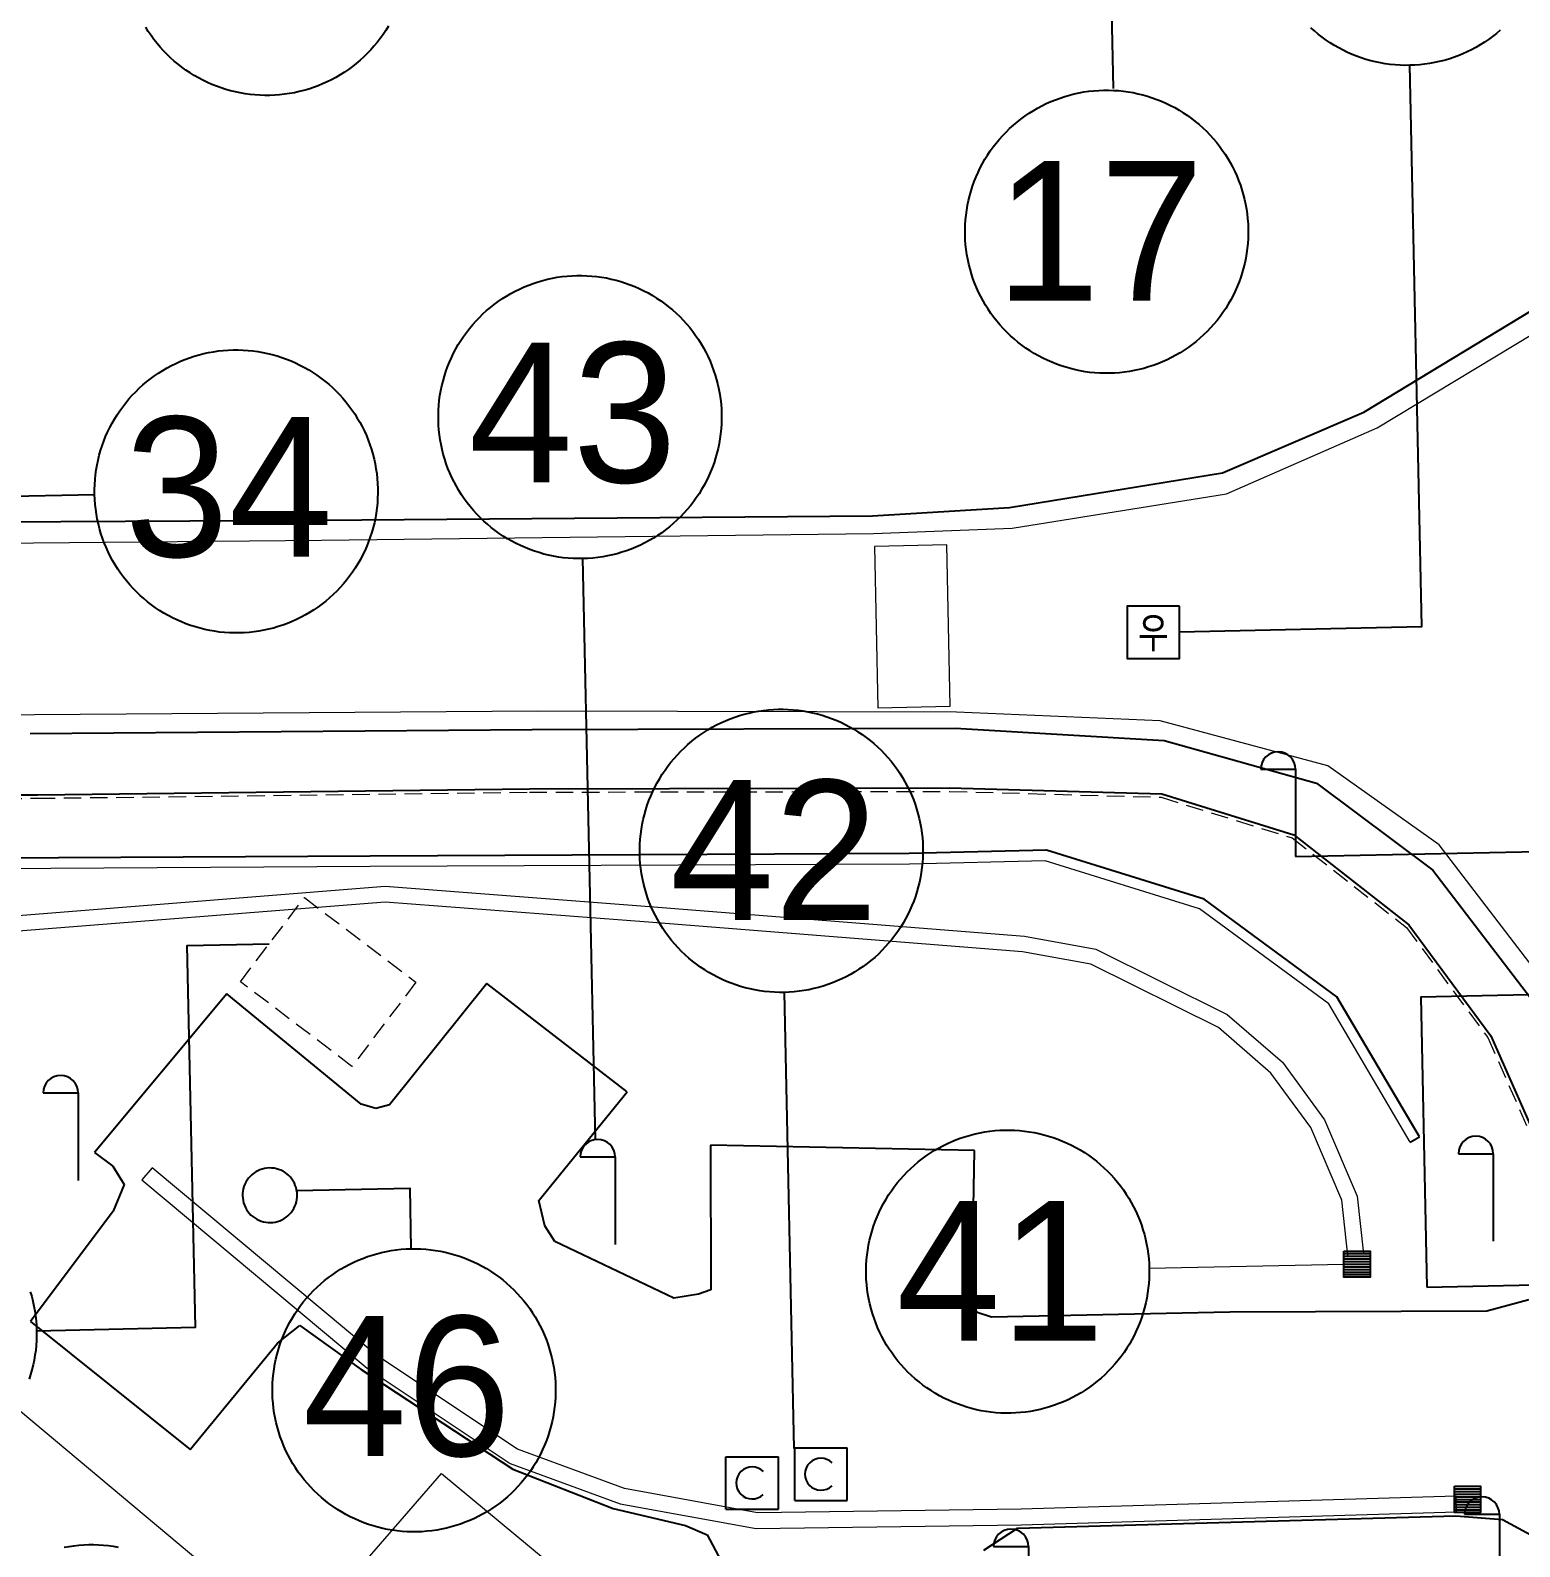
# Model space of a CAD drawing. Extents: x 296690 to 298491, y 586647 to 587790.
# Drawn here: x 296934.75 to 296977.34, y 587669.46 to 587712.84 of the extents above; entities that cross this region are included whole.
import ezdxf
from ezdxf.enums import TextEntityAlignment as Align

# ---------------------------------------------------------------- set-up
doc = ezdxf.new("R2010")
doc.units = 0
doc.header["$MEASUREMENT"] = 0
doc.linetypes.add('DASHED', pattern=[0.75, 0.5, -0.25])
for name, color, linetype in [('_0넘버링', 7, 'Continuous'), ('가로등', 7, 'Continuous'), ('도로_보도블럭', 202, 'Continuous'), ('도로_아스콘', 1, 'Continuous'), ('옹벽_상단', 2, 'ONGBYUCK'), ('우수맨홀', 5, 'Continuous'), ('집수맨홀', 144, 'Continuous'), ('통신맨홀', 3, 'Continuous')]:
    doc.layers.add(name, color=color, linetype=linetype)
for name, color, linetype, lineweight in [('건물', 7, 'Continuous', 20), ('방지턱', 40, 'Continuous', 18), ('스틸그레이팅', 140, 'Continuous', 18), ('옹벽_하단', 2, 'Continuous', 18), ('휀스', 3, 'FENCELINE1', 18)]:
    doc.layers.add(name, color=color, linetype=linetype, lineweight=lineweight)
doc.styles.add('GHS', font='simplex.shx', dxfattribs={"bigfont": 'ngsw.shx'})
doc.styles.add('JKS_FONT', font='', dxfattribs={"height": 1.5})
doc.styles.add('sks-ghs', font='romans.shx', dxfattribs={"bigfont": 'ghs.shx'})
doc.styles.get('JKS_FONT').set_extended_font_data('Expo M')
doc.linetypes.add('FENCELINE1', pattern='A,0.25,-0.1,[133,ltypeshp.shx,S=0.1,R=0,X=-0.1,Y=0],-0.1,1', length=1.45)
doc.linetypes.add('ONGBYUCK', pattern='A,1,0,[")",sks-ghs,S=0.5,R=90,X=0.5,Y=0],2', length=3)

# ---------------------------------------------------------------- blocks, each defined once
blk = doc.blocks.new('우수맨홀')
at = {"layer": '우수맨홀', "linetype": 'Continuous'}
blk.add_lwpolyline([(0.75, 0.75), (-0.75, 0.75), (-0.75, -0.75), (0.75, -0.75), (0.75, 0.75)], dxfattribs=at)
at = {"layer": '우수맨홀', "linetype": 'Continuous', "style": 'GHS'}
blk.add_text('우', height=1, dxfattribs=at).set_placement((0.001, -0.024, -2.002), align=Align.MIDDLE)
blk = doc.blocks.new('통신맨홀')
at = {"layer": '통신맨홀', "linetype": 'Continuous'}
for points in [[(-0.75, 0.75), (0.75, 0.75)], [(-0.75, -0.75), (-0.75, 0.75)], [(0.75, -0.75), (0.75, 0.75)], [(-0.75, -0.75), (0.75, -0.75)]]:
    blk.add_lwpolyline(points, dxfattribs=at)
blk.add_arc((0, 0), 0.458, 45, 314, dxfattribs=at)
blk = doc.blocks.new('집수맨홀')
at = {"layer": '집수맨홀'}
blk.add_lwpolyline([(-0.368, 0.371), (0.382, 0.371), (0.382, -0.379), (-0.368, -0.379)], close=True, dxfattribs=at)
at = {"layer": '집수맨홀', "color": 251}
for points in [[(-0.368, 0.296), (0.382, 0.296)], [(-0.368, 0.221), (0.382, 0.221)], [(-0.368, 0.146), (0.382, 0.146)], [(-0.368, 0.071), (0.382, 0.071)], [(-0.368, -0.004), (0.382, -0.004)], [(-0.368, -0.079), (0.382, -0.079)], [(-0.368, -0.154), (0.382, -0.154)], [(-0.368, -0.229), (0.382, -0.229)], [(-0.368, -0.304), (0.382, -0.304)]]:
    blk.add_lwpolyline(points, dxfattribs=at)
blk = doc.blocks.new('가로등')
at = {"layer": '가로등'}
for points in [[(-1, 2.5), (0, 2.5)], [(0, 2.5), (0, 0)]]:
    blk.add_lwpolyline(points, dxfattribs=at)
blk.add_arc((-0.5, 2.5), 0.5, 0, 180, dxfattribs=at)

msp = doc.modelspace()

# ---------------------------------------------------------------- linework, layer by layer
at = {"layer": '_0넘버링', "linetype": 'Continuous'}
for p, q in [((296965.277, 587731.834), (296965.72, 587711.174)), ((296927.201, 587699.357), (296936.588, 587699.558)), ((296950.912, 587681.095), (296950.555, 587697.723)), ((296970.937, 587689.197), (296988.677, 587689.577)), ((296956.594, 587672.265), (296956.315, 587685.314))]:
    msp.add_line(p, q, dxfattribs=at)
for points in [[(296944.99, 587712.953), (296944.916, 587712.832), (296944.837, 587712.715), (296944.754, 587712.6), (296944.668, 587712.488), (296944.577, 587712.38), (296944.483, 587712.274), (296944.385, 587712.172), (296944.284, 587712.074), (296944.179, 587711.979), (296944.072, 587711.887), (296943.96, 587711.8), (296943.846, 587711.716), (296943.73, 587711.637), (296943.61, 587711.561), (296943.488, 587711.49), (296943.363, 587711.423), (296943.236, 587711.361), (296943.108, 587711.303), (296942.977, 587711.249), (296942.844, 587711.2), (296942.71, 587711.156), (296942.574, 587711.117), (296942.437, 587711.082), (296942.299, 587711.052), (296942.16, 587711.027), (296942.02, 587711.007), (296941.879, 587710.991), (296941.738, 587710.981), (296941.597, 587710.975), (296941.456, 587710.975), (296941.314, 587710.979), (296941.173, 587710.989), (296941.033, 587711.003), (296940.893, 587711.022), (296940.753, 587711.046), (296940.615, 587711.075), (296940.478, 587711.108), (296940.341, 587711.147), (296940.207, 587711.19), (296940.074, 587711.238), (296939.943, 587711.29), (296939.813, 587711.347), (296939.686, 587711.409), (296939.561, 587711.475), (296939.438, 587711.545), (296939.318, 587711.619), (296939.2, 587711.698), (296939.086, 587711.78), (296938.974, 587711.867), (296938.865, 587711.957), (296938.76, 587712.052), (296938.658, 587712.149), (296938.559, 587712.251), (296938.464, 587712.355), (296938.373, 587712.463), (296938.285, 587712.574), (296938.202, 587712.688), (296938.122, 587712.805), (296938.047, 587712.925)], [(296976.787, 587712.838), (296976.679, 587712.746), (296976.568, 587712.659), (296976.454, 587712.575), (296976.337, 587712.496), (296976.218, 587712.42), (296976.095, 587712.349), (296975.971, 587712.282), (296975.844, 587712.22), (296975.715, 587712.162), (296975.584, 587712.108), (296975.452, 587712.06), (296975.317, 587712.015), (296975.182, 587711.976), (296975.045, 587711.941), (296974.906, 587711.911), (296974.767, 587711.886), (296974.627, 587711.866), (296974.487, 587711.85), (296974.346, 587711.84), (296974.205, 587711.835), (296974.063, 587711.834), (296973.922, 587711.838), (296973.781, 587711.848), (296973.64, 587711.862), (296973.5, 587711.881), (296973.361, 587711.905), (296973.222, 587711.934), (296973.085, 587711.967), (296972.949, 587712.006), (296972.814, 587712.049), (296972.681, 587712.097), (296972.55, 587712.149), (296972.421, 587712.206), (296972.293, 587712.268), (296972.168, 587712.334), (296972.046, 587712.404), (296971.925, 587712.478), (296971.808, 587712.557), (296971.693, 587712.639), (296971.581, 587712.726), (296971.473, 587712.817), (296971.367, 587712.911)], [(296967.617, 587695.631), (296974.549, 587695.779), (296974.205, 587711.835)], [(296961.483, 587706.987), (296961.482, 587707.129), (296961.487, 587707.27), (296961.496, 587707.411), (296961.51, 587707.552), (296961.529, 587707.692), (296961.553, 587707.831), (296961.582, 587707.969), (296961.616, 587708.107), (296961.654, 587708.243), (296961.697, 587708.377), (296961.745, 587708.51), (296961.798, 587708.642), (296961.855, 587708.771), (296961.916, 587708.898), (296961.982, 587709.023), (296962.052, 587709.146), (296962.127, 587709.266), (296962.205, 587709.384), (296962.288, 587709.499), (296962.374, 587709.61), (296962.465, 587709.719), (296962.559, 587709.824), (296962.657, 587709.927), (296962.758, 587710.025), (296962.863, 587710.12), (296962.971, 587710.211), (296963.082, 587710.299), (296963.196, 587710.382), (296963.313, 587710.462), (296963.432, 587710.537), (296963.554, 587710.609), (296963.679, 587710.675), (296963.806, 587710.738), (296963.935, 587710.796), (296964.066, 587710.849), (296964.198, 587710.898), (296964.332, 587710.942), (296964.468, 587710.982), (296964.605, 587711.017), (296964.743, 587711.047), (296964.883, 587711.072), (296965.022, 587711.092), (296965.163, 587711.107), (296965.304, 587711.118), (296965.445, 587711.123), (296965.587, 587711.124), (296965.728, 587711.119), (296965.869, 587711.11), (296966.01, 587711.096), (296966.15, 587711.077), (296966.289, 587711.053), (296966.427, 587711.024), (296966.565, 587710.99), (296966.701, 587710.952), (296966.835, 587710.909), (296966.968, 587710.861), (296967.1, 587710.809), (296967.229, 587710.752), (296967.356, 587710.69), (296967.481, 587710.624), (296967.604, 587710.554), (296967.724, 587710.48), (296967.842, 587710.401), (296967.957, 587710.318), (296968.068, 587710.232), (296968.177, 587710.141), (296968.282, 587710.047), (296968.384, 587709.949), (296968.483, 587709.848), (296968.578, 587709.743), (296968.669, 587709.635), (296968.757, 587709.524), (296968.84, 587709.41), (296968.92, 587709.293), (296968.995, 587709.174), (296969.067, 587709.052), (296969.133, 587708.927), (296969.196, 587708.8), (296969.254, 587708.671), (296969.307, 587708.541), (296969.356, 587708.408), (296969.4, 587708.274), (296969.44, 587708.138), (296969.475, 587708.001), (296969.505, 587707.863), (296969.53, 587707.724), (296969.55, 587707.584), (296969.565, 587707.443), (296969.576, 587707.302), (296969.581, 587707.161), (296969.582, 587707.019), (296969.577, 587706.878), (296969.568, 587706.737), (296969.554, 587706.596), (296969.535, 587706.456), (296969.511, 587706.317), (296969.482, 587706.179), (296969.448, 587706.041), (296969.41, 587705.905), (296969.367, 587705.771), (296969.319, 587705.638), (296969.266, 587705.506), (296969.21, 587705.377), (296969.148, 587705.25), (296969.082, 587705.125), (296969.012, 587705.002), (296968.938, 587704.882), (296968.859, 587704.764), (296968.776, 587704.65), (296968.69, 587704.538), (296968.599, 587704.429), (296968.505, 587704.324), (296968.407, 587704.222), (296968.306, 587704.123), (296968.201, 587704.028), (296968.093, 587703.937), (296967.982, 587703.849), (296967.868, 587703.766), (296967.751, 587703.686), (296967.632, 587703.611), (296967.51, 587703.54), (296967.385, 587703.473), (296967.258, 587703.41), (296967.129, 587703.352), (296966.999, 587703.299), (296966.866, 587703.25), (296966.732, 587703.206), (296966.596, 587703.166), (296966.459, 587703.131), (296966.321, 587703.101), (296966.182, 587703.076), (296966.042, 587703.056), (296965.901, 587703.041), (296965.76, 587703.03), (296965.619, 587703.025), (296965.477, 587703.024), (296965.336, 587703.029), (296965.195, 587703.038), (296965.054, 587703.052), (296964.914, 587703.071), (296964.775, 587703.095), (296964.637, 587703.124), (296964.499, 587703.158), (296964.363, 587703.196), (296964.229, 587703.239), (296964.096, 587703.287), (296963.964, 587703.34), (296963.835, 587703.397), (296963.708, 587703.458), (296963.583, 587703.524), (296963.46, 587703.594), (296963.34, 587703.669), (296963.222, 587703.747), (296963.107, 587703.83), (296962.996, 587703.916), (296962.887, 587704.007), (296962.782, 587704.101), (296962.68, 587704.199), (296962.581, 587704.3), (296962.486, 587704.405), (296962.395, 587704.513), (296962.307, 587704.624), (296962.224, 587704.738), (296962.144, 587704.855), (296962.069, 587704.974), (296961.998, 587705.096), (296961.931, 587705.221), (296961.868, 587705.348), (296961.81, 587705.477), (296961.757, 587705.608), (296961.708, 587705.74), (296961.664, 587705.874), (296961.624, 587706.01), (296961.589, 587706.147), (296961.559, 587706.285), (296961.534, 587706.425), (296961.514, 587706.564), (296961.499, 587706.705), (296961.488, 587706.846), (296961.483, 587706.987)], [(296946.419, 587701.685), (296946.418, 587701.826), (296946.423, 587701.968), (296946.432, 587702.109), (296946.446, 587702.249), (296946.465, 587702.389), (296946.489, 587702.529), (296946.518, 587702.667), (296946.552, 587702.804), (296946.59, 587702.94), (296946.634, 587703.075), (296946.681, 587703.208), (296946.734, 587703.339), (296946.791, 587703.469), (296946.852, 587703.596), (296946.918, 587703.721), (296946.988, 587703.844), (296947.063, 587703.964), (296947.141, 587704.082), (296947.224, 587704.196), (296947.311, 587704.308), (296947.401, 587704.417), (296947.495, 587704.522), (296947.593, 587704.624), (296947.694, 587704.723), (296947.799, 587704.818), (296947.907, 587704.909), (296948.018, 587704.997), (296948.132, 587705.08), (296948.249, 587705.16), (296948.368, 587705.235), (296948.491, 587705.306), (296948.615, 587705.373), (296948.742, 587705.436), (296948.871, 587705.494), (296949.002, 587705.547), (296949.134, 587705.596), (296949.269, 587705.64), (296949.404, 587705.68), (296949.541, 587705.714), (296949.68, 587705.744), (296949.819, 587705.77), (296949.959, 587705.79), (296950.099, 587705.805), (296950.24, 587705.816), (296950.381, 587705.821), (296950.523, 587705.822), (296950.664, 587705.817), (296950.805, 587705.808), (296950.946, 587705.794), (296951.086, 587705.775), (296951.225, 587705.751), (296951.364, 587705.722), (296951.501, 587705.688), (296951.637, 587705.65), (296951.772, 587705.607), (296951.905, 587705.559), (296952.036, 587705.506), (296952.165, 587705.449), (296952.293, 587705.388), (296952.418, 587705.322), (296952.54, 587705.252), (296952.661, 587705.177), (296952.778, 587705.099), (296952.893, 587705.016), (296953.005, 587704.929), (296953.113, 587704.839), (296953.219, 587704.745), (296953.321, 587704.647), (296953.419, 587704.546), (296953.514, 587704.441), (296953.606, 587704.333), (296953.693, 587704.222), (296953.777, 587704.108), (296953.856, 587703.991), (296953.932, 587703.872), (296954.003, 587703.749), (296954.07, 587703.625), (296954.132, 587703.498), (296954.19, 587703.369), (296954.244, 587703.238), (296954.292, 587703.106), (296954.337, 587702.971), (296954.376, 587702.836), (296954.411, 587702.699), (296954.441, 587702.56), (296954.466, 587702.421), (296954.486, 587702.281), (296954.502, 587702.141), (296954.512, 587702), (296954.517, 587701.859), (296954.518, 587701.717), (296954.514, 587701.576), (296954.504, 587701.435), (296954.49, 587701.294), (296954.471, 587701.154), (296954.447, 587701.015), (296954.418, 587700.876), (296954.385, 587700.739), (296954.346, 587700.603), (296954.303, 587700.468), (296954.255, 587700.335), (296954.203, 587700.204), (296954.146, 587700.075), (296954.084, 587699.947), (296954.018, 587699.822), (296953.948, 587699.7), (296953.874, 587699.579), (296953.795, 587699.462), (296953.713, 587699.347), (296953.626, 587699.235), (296953.536, 587699.127), (296953.441, 587699.021), (296953.344, 587698.919), (296953.242, 587698.821), (296953.138, 587698.726), (296953.03, 587698.634), (296952.919, 587698.547), (296952.805, 587698.463), (296952.688, 587698.384), (296952.568, 587698.308), (296952.446, 587698.237), (296952.321, 587698.17), (296952.195, 587698.108), (296952.066, 587698.05), (296951.935, 587697.996), (296951.802, 587697.948), (296951.668, 587697.903), (296951.532, 587697.864), (296951.395, 587697.829), (296951.257, 587697.799), (296951.118, 587697.774), (296950.978, 587697.754), (296950.837, 587697.738), (296950.696, 587697.728), (296950.555, 587697.723), (296950.414, 587697.722), (296950.272, 587697.726), (296950.131, 587697.736), (296949.991, 587697.75), (296949.851, 587697.769), (296949.711, 587697.793), (296949.573, 587697.822), (296949.436, 587697.855), (296949.3, 587697.894), (296949.165, 587697.937), (296949.032, 587697.985), (296948.901, 587698.037), (296948.771, 587698.094), (296948.644, 587698.156), (296948.519, 587698.222), (296948.396, 587698.292), (296948.276, 587698.366), (296948.158, 587698.445), (296948.044, 587698.528), (296947.932, 587698.614), (296947.823, 587698.705), (296947.718, 587698.799), (296947.616, 587698.897), (296947.517, 587698.998), (296947.422, 587699.102), (296947.331, 587699.21), (296947.243, 587699.321), (296947.16, 587699.436), (296947.08, 587699.552), (296947.005, 587699.672), (296946.934, 587699.794), (296946.867, 587699.919), (296946.804, 587700.046), (296946.746, 587700.174), (296946.693, 587700.305), (296946.644, 587700.438), (296946.6, 587700.572), (296946.56, 587700.708), (296946.526, 587700.845), (296946.496, 587700.983), (296946.471, 587701.122), (296946.45, 587701.262), (296946.435, 587701.403), (296946.425, 587701.544), (296946.419, 587701.685)], [(296936.588, 587699.558), (296936.587, 587699.7), (296936.591, 587699.841), (296936.601, 587699.982), (296936.615, 587700.123), (296936.634, 587700.263), (296936.658, 587700.402), (296936.687, 587700.541), (296936.72, 587700.678), (296936.759, 587700.814), (296936.802, 587700.949), (296936.85, 587701.082), (296936.902, 587701.213), (296936.959, 587701.342), (296937.021, 587701.47), (296937.087, 587701.595), (296937.157, 587701.717), (296937.231, 587701.838), (296937.31, 587701.955), (296937.392, 587702.07), (296937.479, 587702.182), (296937.569, 587702.29), (296937.664, 587702.396), (296937.761, 587702.498), (296937.863, 587702.596), (296937.967, 587702.691), (296938.075, 587702.783), (296938.186, 587702.87), (296938.3, 587702.954), (296938.417, 587703.033), (296938.537, 587703.109), (296938.659, 587703.18), (296938.784, 587703.247), (296938.91, 587703.309), (296939.039, 587703.367), (296939.17, 587703.421), (296939.303, 587703.47), (296939.437, 587703.514), (296939.573, 587703.553), (296939.71, 587703.588), (296939.848, 587703.618), (296939.987, 587703.643), (296940.127, 587703.663), (296940.268, 587703.679), (296940.409, 587703.689), (296940.55, 587703.695), (296940.691, 587703.695), (296940.833, 587703.691), (296940.974, 587703.681), (296941.114, 587703.667), (296941.254, 587703.648), (296941.394, 587703.624), (296941.532, 587703.595), (296941.669, 587703.562), (296941.805, 587703.523), (296941.94, 587703.48), (296942.073, 587703.432), (296942.204, 587703.38), (296942.334, 587703.323), (296942.461, 587703.261), (296942.586, 587703.195), (296942.709, 587703.125), (296942.829, 587703.051), (296942.947, 587702.972), (296943.061, 587702.89), (296943.173, 587702.803), (296943.282, 587702.713), (296943.387, 587702.618), (296943.489, 587702.521), (296943.588, 587702.419), (296943.683, 587702.315), (296943.774, 587702.207), (296943.862, 587702.096), (296943.945, 587701.982), (296944.025, 587701.865), (296944.1, 587701.745), (296944.171, 587701.623), (296944.238, 587701.498), (296944.301, 587701.372), (296944.359, 587701.243), (296944.412, 587701.112), (296944.461, 587700.979), (296944.505, 587700.845), (296944.545, 587700.709), (296944.579, 587700.572), (296944.609, 587700.434), (296944.634, 587700.295), (296944.655, 587700.155), (296944.67, 587700.014), (296944.68, 587699.873), (296944.686, 587699.732), (296944.687, 587699.591), (296944.682, 587699.449), (296944.673, 587699.308), (296944.659, 587699.168), (296944.64, 587699.028), (296944.616, 587698.888), (296944.587, 587698.75), (296944.553, 587698.613), (296944.515, 587698.477), (296944.471, 587698.342), (296944.424, 587698.209), (296944.371, 587698.078), (296944.314, 587697.948), (296944.253, 587697.821), (296944.187, 587697.696), (296944.117, 587697.573), (296944.042, 587697.453), (296943.964, 587697.335), (296943.881, 587697.221), (296943.794, 587697.109), (296943.704, 587697), (296943.61, 587696.895), (296943.512, 587696.793), (296943.411, 587696.694), (296943.306, 587696.599), (296943.198, 587696.508), (296943.087, 587696.42), (296942.973, 587696.337), (296942.856, 587696.257), (296942.737, 587696.182), (296942.614, 587696.111), (296942.49, 587696.044), (296942.363, 587695.981), (296942.234, 587695.923), (296942.103, 587695.87), (296941.971, 587695.821), (296941.836, 587695.777), (296941.701, 587695.737), (296941.564, 587695.703), (296941.425, 587695.673), (296941.286, 587695.648), (296941.146, 587695.627), (296941.006, 587695.612), (296940.865, 587695.602), (296940.724, 587695.596), (296940.582, 587695.596), (296940.441, 587695.6), (296940.3, 587695.609), (296940.159, 587695.623), (296940.019, 587695.643), (296939.88, 587695.667), (296939.741, 587695.695), (296939.604, 587695.729), (296939.468, 587695.767), (296939.333, 587695.811), (296939.2, 587695.858), (296939.069, 587695.911), (296938.94, 587695.968), (296938.812, 587696.029), (296938.687, 587696.095), (296938.565, 587696.165), (296938.444, 587696.24), (296938.327, 587696.318), (296938.212, 587696.401), (296938.1, 587696.488), (296937.992, 587696.578), (296937.886, 587696.672), (296937.784, 587696.77), (296937.686, 587696.871), (296937.591, 587696.976), (296937.499, 587697.084), (296937.412, 587697.195), (296937.328, 587697.309), (296937.249, 587697.426), (296937.173, 587697.546), (296937.102, 587697.668), (296937.035, 587697.792), (296936.973, 587697.919), (296936.915, 587698.048), (296936.861, 587698.179), (296936.813, 587698.311), (296936.768, 587698.446), (296936.729, 587698.581), (296936.694, 587698.719), (296936.664, 587698.857), (296936.639, 587698.996), (296936.619, 587699.136), (296936.603, 587699.276), (296936.593, 587699.417), (296936.588, 587699.558)], [(296952.179, 587689.277), (296952.178, 587689.418), (296952.182, 587689.559), (296952.192, 587689.7), (296952.206, 587689.841), (296952.225, 587689.981), (296952.249, 587690.12), (296952.278, 587690.259), (296952.311, 587690.396), (296952.35, 587690.532), (296952.393, 587690.667), (296952.441, 587690.8), (296952.493, 587690.931), (296952.55, 587691.061), (296952.612, 587691.188), (296952.678, 587691.313), (296952.748, 587691.436), (296952.822, 587691.556), (296952.901, 587691.673), (296952.983, 587691.788), (296953.07, 587691.9), (296953.161, 587692.008), (296953.255, 587692.114), (296953.352, 587692.216), (296953.454, 587692.315), (296953.558, 587692.41), (296953.666, 587692.501), (296953.777, 587692.588), (296953.892, 587692.672), (296954.008, 587692.751), (296954.128, 587692.827), (296954.25, 587692.898), (296954.375, 587692.965), (296954.501, 587693.027), (296954.63, 587693.085), (296954.761, 587693.139), (296954.894, 587693.188), (296955.028, 587693.232), (296955.164, 587693.271), (296955.301, 587693.306), (296955.439, 587693.336), (296955.578, 587693.361), (296955.718, 587693.381), (296955.859, 587693.397), (296956, 587693.407), (296956.141, 587693.413), (296956.282, 587693.413), (296956.424, 587693.409), (296956.565, 587693.4), (296956.705, 587693.385), (296956.845, 587693.366), (296956.985, 587693.342), (296957.123, 587693.313), (296957.26, 587693.28), (296957.396, 587693.241), (296957.531, 587693.198), (296957.664, 587693.15), (296957.795, 587693.098), (296957.925, 587693.041), (296958.052, 587692.98), (296958.177, 587692.914), (296958.3, 587692.843), (296958.42, 587692.769), (296958.538, 587692.69), (296958.652, 587692.608), (296958.764, 587692.521), (296958.873, 587692.431), (296958.978, 587692.337), (296959.08, 587692.239), (296959.179, 587692.138), (296959.274, 587692.033), (296959.365, 587691.925), (296959.453, 587691.814), (296959.536, 587691.7), (296959.616, 587691.583), (296959.691, 587691.463), (296959.762, 587691.341), (296959.829, 587691.217), (296959.892, 587691.09), (296959.95, 587690.961), (296960.003, 587690.83), (296960.052, 587690.697), (296960.096, 587690.563), (296960.136, 587690.427), (296960.17, 587690.29), (296960.2, 587690.152), (296960.226, 587690.013), (296960.246, 587689.873), (296960.261, 587689.733), (296960.272, 587689.592), (296960.277, 587689.45), (296960.278, 587689.309), (296960.273, 587689.168), (296960.264, 587689.027), (296960.25, 587688.886), (296960.231, 587688.746), (296960.207, 587688.607), (296960.178, 587688.468), (296960.144, 587688.331), (296960.106, 587688.195), (296960.062, 587688.06), (296960.015, 587687.927), (296959.962, 587687.796), (296959.905, 587687.666), (296959.844, 587687.539), (296959.778, 587687.414), (296959.708, 587687.291), (296959.633, 587687.171), (296959.555, 587687.054), (296959.472, 587686.939), (296959.385, 587686.827), (296959.295, 587686.719), (296959.201, 587686.613), (296959.103, 587686.511), (296959.002, 587686.412), (296958.897, 587686.317), (296958.789, 587686.226), (296958.678, 587686.139), (296958.564, 587686.055), (296958.447, 587685.976), (296958.328, 587685.9), (296958.205, 587685.829), (296958.081, 587685.762), (296957.954, 587685.7), (296957.825, 587685.642), (296957.694, 587685.588), (296957.562, 587685.539), (296957.427, 587685.495), (296957.292, 587685.456), (296957.155, 587685.421), (296957.016, 587685.391), (296956.877, 587685.366), (296956.737, 587685.346), (296956.597, 587685.33), (296956.456, 587685.32), (296956.315, 587685.314), (296956.173, 587685.314), (296956.032, 587685.318), (296955.891, 587685.327), (296955.75, 587685.342), (296955.61, 587685.361), (296955.471, 587685.385), (296955.332, 587685.414), (296955.195, 587685.447), (296955.059, 587685.486), (296954.924, 587685.529), (296954.791, 587685.577), (296954.66, 587685.629), (296954.531, 587685.686), (296954.403, 587685.748), (296954.278, 587685.813), (296954.156, 587685.884), (296954.035, 587685.958), (296953.918, 587686.037), (296953.803, 587686.119), (296953.691, 587686.206), (296953.583, 587686.296), (296953.477, 587686.39), (296953.375, 587686.488), (296953.277, 587686.59), (296953.182, 587686.694), (296953.09, 587686.802), (296953.003, 587686.913), (296952.919, 587687.027), (296952.84, 587687.144), (296952.764, 587687.264), (296952.693, 587687.386), (296952.626, 587687.51), (296952.564, 587687.637), (296952.506, 587687.766), (296952.452, 587687.897), (296952.404, 587688.03), (296952.359, 587688.164), (296952.32, 587688.3), (296952.285, 587688.437), (296952.255, 587688.575), (296952.23, 587688.714), (296952.21, 587688.854), (296952.194, 587688.994), (296952.184, 587689.135), (296952.179, 587689.277)], [(296934.928, 587675.637), (296939.469, 587675.734), (296939.234, 587686.654), (296941.581, 587686.705)], [(296974.692, 587676.885), (296983.921, 587677.083), (296983.743, 587685.376), (296974.514, 587685.178), (296974.692, 587676.885)], [(296958.653, 587677.24), (296958.652, 587677.381), (296958.656, 587677.522), (296958.666, 587677.663), (296958.68, 587677.804), (296958.699, 587677.944), (296958.723, 587678.083), (296958.752, 587678.222), (296958.786, 587678.359), (296958.824, 587678.495), (296958.867, 587678.63), (296958.915, 587678.763), (296958.967, 587678.894), (296959.024, 587679.023), (296959.086, 587679.151), (296959.152, 587679.276), (296959.222, 587679.399), (296959.296, 587679.519), (296959.375, 587679.636), (296959.458, 587679.751), (296959.544, 587679.863), (296959.635, 587679.971), (296959.729, 587680.077), (296959.827, 587680.179), (296959.928, 587680.278), (296960.033, 587680.373), (296960.14, 587680.464), (296960.251, 587680.551), (296960.366, 587680.635), (296960.482, 587680.714), (296960.602, 587680.79), (296960.724, 587680.861), (296960.849, 587680.928), (296960.976, 587680.99), (296961.104, 587681.048), (296961.235, 587681.102), (296961.368, 587681.151), (296961.502, 587681.195), (296961.638, 587681.234), (296961.775, 587681.269), (296961.913, 587681.299), (296962.052, 587681.324), (296962.192, 587681.344), (296962.333, 587681.36), (296962.474, 587681.37), (296962.615, 587681.376), (296962.756, 587681.376), (296962.898, 587681.372), (296963.039, 587681.363), (296963.179, 587681.348), (296963.319, 587681.329), (296963.459, 587681.305), (296963.597, 587681.276), (296963.734, 587681.243), (296963.871, 587681.204), (296964.005, 587681.161), (296964.138, 587681.113), (296964.269, 587681.061), (296964.399, 587681.004), (296964.526, 587680.942), (296964.651, 587680.877), (296964.774, 587680.806), (296964.894, 587680.732), (296965.012, 587680.653), (296965.126, 587680.571), (296965.238, 587680.484), (296965.347, 587680.394), (296965.452, 587680.3), (296965.554, 587680.202), (296965.653, 587680.1), (296965.748, 587679.996), (296965.839, 587679.888), (296965.927, 587679.777), (296966.01, 587679.663), (296966.09, 587679.546), (296966.165, 587679.426), (296966.236, 587679.304), (296966.303, 587679.18), (296966.366, 587679.053), (296966.424, 587678.924), (296966.477, 587678.793), (296966.526, 587678.66), (296966.57, 587678.526), (296966.61, 587678.39), (296966.645, 587678.253), (296966.674, 587678.115), (296966.7, 587677.976), (296966.72, 587677.836), (296966.735, 587677.696), (296966.746, 587677.555), (296966.751, 587677.413), (296966.752, 587677.272), (296966.747, 587677.131), (296966.738, 587676.99), (296966.724, 587676.849), (296966.705, 587676.709), (296966.681, 587676.569), (296966.652, 587676.431), (296966.618, 587676.294), (296966.58, 587676.158), (296966.537, 587676.023), (296966.489, 587675.89), (296966.436, 587675.759), (296966.379, 587675.629), (296966.318, 587675.502), (296966.252, 587675.377), (296966.182, 587675.254), (296966.107, 587675.134), (296966.029, 587675.017), (296965.946, 587674.902), (296965.859, 587674.79), (296965.769, 587674.682), (296965.675, 587674.576), (296965.577, 587674.474), (296965.476, 587674.375), (296965.371, 587674.28), (296965.263, 587674.189), (296965.152, 587674.102), (296965.038, 587674.018), (296964.921, 587673.939), (296964.802, 587673.863), (296964.679, 587673.792), (296964.555, 587673.725), (296964.428, 587673.663), (296964.299, 587673.605), (296964.168, 587673.551), (296964.036, 587673.502), (296963.901, 587673.458), (296963.766, 587673.419), (296963.629, 587673.384), (296963.49, 587673.354), (296963.351, 587673.329), (296963.211, 587673.308), (296963.071, 587673.293), (296962.93, 587673.283), (296962.789, 587673.277), (296962.647, 587673.277), (296962.506, 587673.281), (296962.365, 587673.29), (296962.224, 587673.305), (296962.084, 587673.324), (296961.945, 587673.348), (296961.806, 587673.377), (296961.669, 587673.41), (296961.533, 587673.449), (296961.398, 587673.492), (296961.265, 587673.54), (296961.134, 587673.592), (296961.005, 587673.649), (296960.877, 587673.71), (296960.752, 587673.776), (296960.63, 587673.847), (296960.509, 587673.921), (296960.392, 587674), (296960.277, 587674.082), (296960.166, 587674.169), (296960.057, 587674.259), (296959.951, 587674.353), (296959.849, 587674.451), (296959.751, 587674.552), (296959.656, 587674.657), (296959.564, 587674.765), (296959.477, 587674.876), (296959.393, 587674.99), (296959.314, 587675.107), (296959.238, 587675.227), (296959.167, 587675.349), (296959.1, 587675.473), (296959.038, 587675.6), (296958.98, 587675.729), (296958.926, 587675.86), (296958.878, 587675.993), (296958.833, 587676.127), (296958.794, 587676.263), (296958.759, 587676.4), (296958.729, 587676.538), (296958.704, 587676.677), (296958.684, 587676.817), (296958.669, 587676.957), (296958.658, 587677.098), (296958.653, 587677.24)], [(296942.38, 587679.527), (296942.376, 587679.595), (296942.365, 587679.663), (296942.349, 587679.729), (296942.327, 587679.794), (296942.3, 587679.856), (296942.267, 587679.916), (296942.229, 587679.972), (296942.187, 587680.026), (296942.14, 587680.075), (296942.088, 587680.12), (296942.033, 587680.16), (296941.975, 587680.196), (296941.914, 587680.226), (296941.85, 587680.25), (296941.785, 587680.27), (296941.718, 587680.283), (296941.65, 587680.29), (296941.582, 587680.292), (296941.514, 587680.287), (296941.447, 587680.277), (296941.381, 587680.261), (296941.316, 587680.239), (296941.254, 587680.212), (296941.194, 587680.179), (296941.137, 587680.141), (296941.084, 587680.098), (296941.035, 587680.051), (296940.99, 587680), (296940.95, 587679.945), (296940.914, 587679.887), (296940.884, 587679.826), (296940.859, 587679.762), (296940.84, 587679.697), (296940.827, 587679.63), (296940.819, 587679.562), (296940.818, 587679.494), (296940.822, 587679.426), (296940.833, 587679.359), (296940.849, 587679.292), (296940.871, 587679.228), (296940.898, 587679.165), (296940.931, 587679.106), (296940.969, 587679.049), (296941.011, 587678.996), (296941.059, 587678.946), (296941.11, 587678.902), (296941.165, 587678.861), (296941.223, 587678.826), (296941.284, 587678.796), (296941.348, 587678.771), (296941.413, 587678.752), (296941.48, 587678.738), (296941.548, 587678.731), (296941.616, 587678.73), (296941.684, 587678.734), (296941.751, 587678.744), (296941.817, 587678.76), (296941.882, 587678.782), (296941.944, 587678.81), (296942.004, 587678.843), (296942.061, 587678.88), (296942.114, 587678.923), (296942.163, 587678.97), (296942.208, 587679.021), (296942.249, 587679.076), (296942.284, 587679.135), (296942.314, 587679.196), (296942.339, 587679.259), (296942.358, 587679.325), (296942.371, 587679.392), (296942.379, 587679.459), (296942.38, 587679.527)], [(296942.369, 587679.645), (296945.598, 587679.714), (296945.635, 587677.98)], [(296941.673, 587673.844), (296941.672, 587673.985), (296941.676, 587674.126), (296941.686, 587674.268), (296941.7, 587674.408), (296941.719, 587674.548), (296941.743, 587674.688), (296941.772, 587674.826), (296941.806, 587674.963), (296941.844, 587675.099), (296941.887, 587675.234), (296941.935, 587675.367), (296941.987, 587675.498), (296942.044, 587675.628), (296942.106, 587675.755), (296942.172, 587675.88), (296942.242, 587676.003), (296942.316, 587676.123), (296942.395, 587676.24), (296942.478, 587676.355), (296942.564, 587676.467), (296942.655, 587676.576), (296942.749, 587676.681), (296942.847, 587676.783), (296942.948, 587676.882), (296943.053, 587676.977), (296943.16, 587677.068), (296943.272, 587677.156), (296943.386, 587677.239), (296943.502, 587677.319), (296943.622, 587677.394), (296943.744, 587677.465), (296943.869, 587677.532), (296943.996, 587677.594), (296944.124, 587677.652), (296944.255, 587677.706), (296944.388, 587677.755), (296944.522, 587677.799), (296944.658, 587677.839), (296944.795, 587677.873), (296944.933, 587677.903), (296945.072, 587677.928), (296945.212, 587677.949), (296945.353, 587677.964), (296945.494, 587677.974), (296945.635, 587677.98), (296945.776, 587677.98), (296945.918, 587677.976), (296946.059, 587677.967), (296946.199, 587677.953), (296946.339, 587677.933), (296946.479, 587677.909), (296946.617, 587677.881), (296946.755, 587677.847), (296946.891, 587677.809), (296947.025, 587677.765), (296947.158, 587677.718), (296947.29, 587677.665), (296947.419, 587677.608), (296947.546, 587677.547), (296947.671, 587677.481), (296947.794, 587677.411), (296947.914, 587677.336), (296948.032, 587677.258), (296948.146, 587677.175), (296948.258, 587677.088), (296948.367, 587676.998), (296948.472, 587676.904), (296948.574, 587676.806), (296948.673, 587676.705), (296948.768, 587676.6), (296948.859, 587676.492), (296948.947, 587676.381), (296949.03, 587676.267), (296949.11, 587676.15), (296949.185, 587676.03), (296949.256, 587675.908), (296949.323, 587675.784), (296949.386, 587675.657), (296949.444, 587675.528), (296949.497, 587675.397), (296949.546, 587675.264), (296949.59, 587675.13), (296949.63, 587674.994), (296949.665, 587674.857), (296949.694, 587674.719), (296949.72, 587674.58), (296949.74, 587674.44), (296949.755, 587674.3), (296949.766, 587674.159), (296949.771, 587674.017), (296949.772, 587673.876), (296949.767, 587673.735), (296949.758, 587673.594), (296949.744, 587673.453), (296949.725, 587673.313), (296949.701, 587673.174), (296949.672, 587673.035), (296949.638, 587672.898), (296949.6, 587672.762), (296949.557, 587672.627), (296949.509, 587672.494), (296949.456, 587672.363), (296949.399, 587672.234), (296949.338, 587672.106), (296949.272, 587671.981), (296949.202, 587671.858), (296949.127, 587671.738), (296949.049, 587671.621), (296948.966, 587671.506), (296948.88, 587671.394), (296948.789, 587671.286), (296948.695, 587671.18), (296948.597, 587671.078), (296948.496, 587670.98), (296948.391, 587670.885), (296948.283, 587670.793), (296948.172, 587670.706), (296948.058, 587670.622), (296947.941, 587670.543), (296947.822, 587670.467), (296947.699, 587670.396), (296947.575, 587670.329), (296947.448, 587670.267), (296947.319, 587670.209), (296947.188, 587670.155), (296947.056, 587670.106), (296946.921, 587670.062), (296946.786, 587670.023), (296946.649, 587669.988), (296946.51, 587669.958), (296946.371, 587669.933), (296946.231, 587669.913), (296946.091, 587669.897), (296945.95, 587669.887), (296945.809, 587669.881), (296945.667, 587669.881), (296945.526, 587669.885), (296945.385, 587669.895), (296945.244, 587669.909), (296945.104, 587669.928), (296944.965, 587669.952), (296944.826, 587669.981), (296944.689, 587670.014), (296944.553, 587670.053), (296944.419, 587670.096), (296944.285, 587670.144), (296944.154, 587670.196), (296944.025, 587670.253), (296943.897, 587670.315), (296943.772, 587670.38), (296943.65, 587670.451), (296943.53, 587670.525), (296943.412, 587670.604), (296943.297, 587670.686), (296943.186, 587670.773), (296943.077, 587670.863), (296942.971, 587670.958), (296942.869, 587671.055), (296942.771, 587671.157), (296942.676, 587671.261), (296942.584, 587671.369), (296942.497, 587671.48), (296942.413, 587671.594), (296942.334, 587671.711), (296942.259, 587671.831), (296942.187, 587671.953), (296942.12, 587672.078), (296942.058, 587672.204), (296942, 587672.333), (296941.947, 587672.464), (296941.898, 587672.597), (296941.853, 587672.731), (296941.814, 587672.867), (296941.779, 587673.004), (296941.749, 587673.142), (296941.724, 587673.281), (296941.704, 587673.421), (296941.689, 587673.562), (296941.678, 587673.703), (296941.673, 587673.844)], [(296934.747, 587676.75), (296934.787, 587676.614), (296934.821, 587676.477), (296934.851, 587676.339), (296934.876, 587676.2), (296934.897, 587676.06), (296934.912, 587675.919), (296934.922, 587675.778), (296934.928, 587675.637), (296934.928, 587675.496), (296934.924, 587675.354), (296934.915, 587675.213), (296934.901, 587675.073), (296934.881, 587674.933), (296934.857, 587674.793), (296934.829, 587674.655), (296934.795, 587674.518), (296934.757, 587674.382), (296934.713, 587674.247)], [(296935.716, 587669.44), (296935.855, 587669.465), (296935.995, 587669.485), (296936.135, 587669.501), (296936.276, 587669.511), (296936.418, 587669.516), (296936.559, 587669.517), (296936.7, 587669.513), (296936.841, 587669.503), (296936.982, 587669.489), (296937.122, 587669.47), (296937.261, 587669.446)]]:
    msp.add_lwpolyline(points, dxfattribs=at)
at = {"layer": '건물'}
msp.add_line((296972.316, 587677.533), (296966.751, 587677.413), dxfattribs=at)
for points in [[(296900.934, 587691.267), (296927.733, 587678.97), (296951.858, 587658.754)], [(296953.222, 587665.981), (296948.997, 587661.14), (296942.329, 587666.739), (296946.511, 587671.555), (296953.222, 587665.981)]]:
    msp.add_lwpolyline(points, dxfattribs=at)
at = {"layer": '도로_보도블럭'}
for p, q in [((296934.954, 587690.966), (296949.023, 587691.142)), ((296949.023, 587691.142), (296961.041, 587691.164)), ((296961.041, 587691.164), (296967.108, 587690.997)), ((296925.01, 587690.952), (296934.954, 587690.966)), ((296967.108, 587690.997), (296970.889, 587689.822)), ((296970.889, 587689.822), (296974.179, 587687.244)), ((296974.179, 587687.244), (296976.519, 587684.07)), ((296947.8, 587685.571), (296945.025, 587682.096)), ((296951.823, 587682.471), (296947.8, 587685.571)), ((296940.364, 587685.272), (296936.583, 587680.736)), ((296944.215, 587682.114), (296940.364, 587685.272)), ((296976.519, 587684.07), (296978.184, 587680.299)), ((296949.29, 587679.365), (296951.823, 587682.471)), ((296944.633, 587681.996), (296944.215, 587682.114)), ((296945.025, 587682.096), (296944.633, 587681.996)), ((296936.583, 587680.736), (296937.111, 587680.343)), ((296954.197, 587680.944), (296954.21, 587676.803)), ((296961.753, 587680.791), (296954.197, 587680.944)), ((296961.674, 587676.484), (296961.753, 587680.791)), ((296937.111, 587680.343), (296937.431, 587679.815)), ((296937.431, 587679.815), (296937.115, 587679.055)), ((296937.115, 587679.055), (296934.75, 587675.903)), ((296949.461, 587678.64), (296949.29, 587679.365)), ((296949.749, 587678.187), (296949.461, 587678.64)), ((296953.157, 587676.565), (296949.749, 587678.187)), ((296953.858, 587676.678), (296953.157, 587676.565)), ((296954.21, 587676.803), (296953.858, 587676.678)), ((296961.825, 587676.157), (296961.674, 587676.484)), ((296977.603, 587676.516), (296976.402, 587676.197)), ((296962.234, 587676.021), (296961.825, 587676.157)), ((296969.058, 587676.167), (296962.234, 587676.021)), ((296976.402, 587676.197), (296969.058, 587676.167)), ((296934.75, 587675.903), (296939.323, 587672.235)), ((296941.817, 587675.284), (296942.458, 587675.787)), ((296942.458, 587675.787), (296944.206, 587674.527)), ((296939.323, 587672.235), (296941.817, 587675.284)), ((296944.206, 587674.527), (296948.546, 587671.679)), ((296948.546, 587671.679), (296951.422, 587670.551)), ((296951.422, 587670.551), (296953.482, 587670.066)), ((296962.981, 587669.983), (296975.521, 587670.339)), ((296975.521, 587670.339), (296976.849, 587670.233)), ((296953.482, 587670.066), (296954.11, 587669.797)), ((296962.016, 587669.359), (296962.981, 587669.983)), ((296976.849, 587670.233), (296978.231, 587669.489)), ((296954.11, 587669.797), (296954.493, 587669.061))]:
    msp.add_line(p, q, dxfattribs=at)
at = {"layer": '도로_아스콘'}
for p, q in [((296972.891, 587701.909), (296986.71, 587710.304)), ((296968.843, 587700.179), (296972.891, 587701.909)), ((296962.749, 587699.185), (296968.843, 587700.179)), ((296943.01, 587698.825), (296958.832, 587698.948)), ((296958.832, 587698.948), (296962.749, 587699.185)), ((296927.085, 587698.738), (296943.01, 587698.825)), ((296949.105, 587692.838), (296961.203, 587692.875)), ((296961.203, 587692.875), (296967.18, 587692.52)), ((296934.747, 587692.719), (296949.105, 587692.838)), ((296967.18, 587692.52), (296971.537, 587691.295)), ((296971.537, 587691.295), (296974.863, 587688.814)), ((296974.863, 587688.814), (296978.242, 587684.382))]:
    msp.add_line(p, q, dxfattribs=at)
at = {"layer": '방지턱'}
msp.add_lwpolyline([(296958.987, 587693.454), (296961.056, 587693.498), (296960.957, 587698.115), (296958.888, 587698.071), (296958.987, 587693.454)], dxfattribs=at)
at = {"layer": '스틸그레이팅'}
for p, q in [((296973.265, 587701.469), (296978.584, 587704.674)), ((296968.957, 587699.574), (296973.265, 587701.469)), ((296962.827, 587698.594), (296968.957, 587699.574)), ((296958.862, 587698.437), (296962.827, 587698.594)), ((296927.06, 587698.106), (296943.078, 587698.254)), ((296943.078, 587698.254), (296958.862, 587698.437)), ((296949.266, 587693.361), (296934.87, 587693.252)), ((296961.239, 587693.331), (296949.266, 587693.361)), ((296967.065, 587693.087), (296961.239, 587693.331)), ((296934.87, 587693.252), (296925.444, 587693.188)), ((296971.859, 587691.793), (296967.065, 587693.087)), ((296975.04, 587689.538), (296971.859, 587691.793)), ((296978.815, 587684.608), (296975.04, 587689.538)), ((296928.882, 587687.077), (296944.896, 587688.351)), ((296944.896, 587688.351), (296952.461, 587687.768)), ((296944.897, 587687.899), (296928.918, 587686.628)), ((296952.426, 587687.319), (296944.897, 587687.899)), ((296952.461, 587687.768), (296963.179, 587686.918)), ((296963.122, 587686.471), (296952.426, 587687.319)), ((296963.179, 587686.918), (296965.22, 587686.555)), ((296965.078, 587686.123), (296963.122, 587686.471)), ((296965.22, 587686.555), (296968.979, 587684.685)), ((296968.728, 587684.307), (296965.078, 587686.123)), ((296968.979, 587684.685), (296970.562, 587683.314)), ((296970.229, 587683.008), (296968.728, 587684.307)), ((296971.368, 587681.448), (296970.229, 587683.008)), ((296970.562, 587683.314), (296971.762, 587681.672)), ((296971.762, 587681.672), (296972.695, 587679.488)), ((296972.255, 587679.372), (296971.368, 587681.448)), ((296938.231, 587680.295), (296937.942, 587679.95)), ((296944.655, 587674.922), (296938.231, 587680.295)), ((296937.942, 587679.95), (296944.385, 587674.561)), ((296972.695, 587679.488), (296972.877, 587677.838)), ((296972.43, 587677.789), (296972.255, 587679.372)), ((296948.677, 587672.245), (296944.655, 587674.922)), ((296944.385, 587674.561), (296948.472, 587671.841)), ((296951.74, 587671.122), (296948.677, 587672.245)), ((296948.472, 587671.841), (296951.621, 587670.686)), ((296955.543, 587670.424), (296951.74, 587671.122)), ((296975.524, 587670.903), (296963.09, 587670.534)), ((296975.537, 587670.454), (296975.524, 587670.903)), ((296951.621, 587670.686), (296955.505, 587669.973)), ((296963.09, 587670.534), (296955.543, 587670.424)), ((296963.1, 587670.084), (296975.537, 587670.454)), ((296955.505, 587669.973), (296963.1, 587670.084))]:
    msp.add_line(p, q, dxfattribs=at)
at = {"layer": '옹벽_상단'}
for p, q in [((296944.466, 587689.215), (296923.91, 587689.091)), ((296959.885, 587689.286), (296944.466, 587689.215)), ((296963.814, 587689.383), (296959.885, 587689.286)), ((296968.325, 587687.979), (296963.814, 587689.383)), ((296972.115, 587685.188), (296968.325, 587687.979)), ((296974.476, 587681.183), (296972.115, 587685.188)), ((296974.217, 587681.03), (296974.476, 587681.183))]:
    msp.add_line(p, q, dxfattribs=at)
at = {"layer": '옹벽_하단'}
for p, q in [((296959.89, 587688.986), (296944.467, 587688.915)), ((296963.773, 587689.082), (296959.89, 587688.986)), ((296968.187, 587687.708), (296963.773, 587689.082)), ((296944.467, 587688.915), (296923.9, 587688.791)), ((296971.887, 587684.983), (296968.187, 587687.708)), ((296974.217, 587681.03), (296971.887, 587684.983))]:
    msp.add_line(p, q, dxfattribs=at)
at = {"layer": '휀스', "linetype": 'DASHED'}
for p, q in [((296925.004, 587690.852), (296934.955, 587690.866)), ((296934.955, 587690.866), (296949.024, 587691.042)), ((296949.024, 587691.042), (296961.04, 587691.064)), ((296961.04, 587691.064), (296967.092, 587690.897)), ((296967.092, 587690.897), (296970.842, 587689.732)), ((296970.842, 587689.732), (296974.107, 587687.173)), ((296940.757, 587685.62), (296942.586, 587688.028)), ((296942.586, 587688.028), (296945.776, 587685.606)), ((296974.107, 587687.173), (296976.432, 587684.019)), ((296943.948, 587683.198), (296940.757, 587685.62)), ((296945.776, 587685.606), (296943.948, 587683.198)), ((296976.432, 587684.019), (296978.093, 587680.259))]:
    msp.add_line(p, q, dxfattribs=at)

# ---------------------------------------------------------------- block references
at = {"layer": '가로등'}
for p in [(296970.937, 587689.197), (296936.113, 587679.937), (296976.591, 587678.198), (296951.476, 587678.106), (296976.764, 587667.886), (296963.296, 587666.959)]:
    msp.add_blockref('가로등', p, dxfattribs=at)
at = {"layer": '우수맨홀'}
msp.add_blockref('우수맨홀', (296966.867, 587695.614), dxfattribs=at)
at = {"layer": '집수맨홀'}
for p in [(296972.684, 587677.544), (296975.845, 587670.816)]:
    msp.add_blockref('집수맨홀', p, dxfattribs=at)
at = {"layer": '통신맨홀'}
for p in [(296957.36, 587671.531), (296955.393, 587671.28)]:
    msp.add_blockref('통신맨홀', p, dxfattribs=at)

# ---------------------------------------------------------------- texts
at = {"layer": '_0넘버링', "style": 'JKS_FONT'}
for s, p in [('17', (296965.336, 587707.098)), ('43', (296950.262, 587701.905)), ('34', (296940.42, 587699.779)), ('42', (296956.021, 587689.387)), ('41', (296962.496, 587677.35)), ('46', (296945.516, 587674.054))]:
    msp.add_text(s, height=4, dxfattribs=at).set_placement(p, align=Align.MIDDLE_CENTER)

doc.saveas('drawing.dxf')
